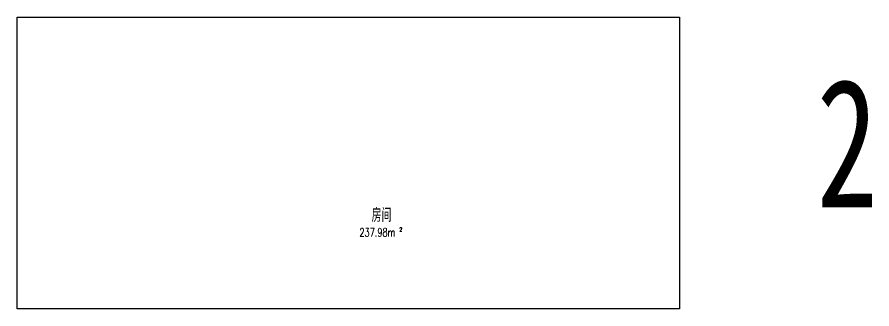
# Model space of a CAD drawing. Extents: x 1885024 to 2490229, y 18495599 to 18794495.
# Drawn here: x 2386250 to 2416241, y 18678761 to 18689001 of the extents above; entities that cross this region are included whole.
import ezdxf

# ---------------------------------------------------------------- set-up
doc = ezdxf.new("R2010")
doc.units = 0
doc.header["$LTSCALE"] = 1000
doc.header["$MEASUREMENT"] = 0
doc.layers.add('PUB_TEXT', color=7, linetype='Continuous')
doc.layers.add('SPACE', color=7, linetype='Continuous')
doc.styles.add('_TCH_SPACE', font='SIMPLEX', dxfattribs={"bigfont": 'GBCBIG'})
doc.styles.add('HT', font='simhei.ttf', dxfattribs={"width": 0.7})

msp = doc.modelspace()

# ---------------------------------------------------------------- linework, layer by layer
msp.add_lwpolyline([(2386250.5, 18689001.2), (2409490.5, 18689001.2), (2409490.5, 18678761.2), (2386250.5, 18678761.2)], close=True)

# ---------------------------------------------------------------- texts
at = {"layer": 'PUB_TEXT', "style": 'HT', "width": 0.7}
msp.add_text('2', height=4506.3, dxfattribs=at).set_placement((2414301.1, 18682328.3))
at = {"layer": 'SPACE', "style": '_TCH_SPACE'}
msp.add_text('房间', height=482.27, dxfattribs=at).set_placement((2398689.2, 18681810.9))
at = {"layer": 'SPACE', "style": '_TCH_SPACE', "width": 0.705882}
for s, height, p in [('237.98m', 297.5, (2398260, 18681299.1)), ('2', 148.8, (2399660, 18681474.1))]:
    msp.add_text(s, height=height, dxfattribs=at).set_placement(p)

doc.saveas('drawing.dxf')
